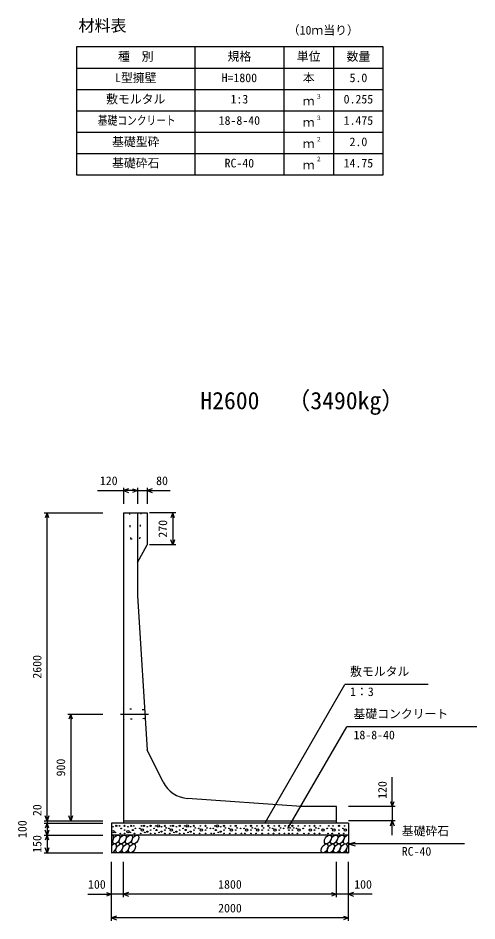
# Model space of a CAD drawing. Units: millimetres, scale not verified. Extents: x -50400 to 50400, y -17820 to 17820.
# Drawn here: x 15948 to 19822, y -8079 to -458 of the extents above; entities that cross this region are included whole.
import ezdxf
from ezdxf.enums import TextEntityAlignment as Align

# ---------------------------------------------------------------- set-up
doc = ezdxf.new("R2010")
doc.units = ezdxf.units.MM
doc.header["$LTSCALE"] = 60
doc.linetypes.add('DOTTED', pattern=[1.75, 0.25, -1.5])
doc.linetypes.add('LONG_DASHED_DOTTED', pattern=[15.25, 12, -1.5, 0.25, -1.5])
for name, color, linetype, lineweight in [('0-0_CENTER', 7, 'LONG_DASHED_DOTTED', 25), ('0-1_DIM', 7, 'Continuous', 25), ('0-3_HATCH', 6, 'Continuous', 25), ('0-4_HYO', 3, 'Continuous', 25), ('0-5_HYO2', 4, 'Continuous', 25), ('0-6_OUTLINE', 1, 'Continuous', 25), ('0-7_OUTLINE2', 4, 'DOTTED', 25), ('0-8_TXT', 7, 'Continuous', 25)]:
    doc.layers.add(name, color=color, linetype=linetype, lineweight=lineweight)
doc.styles.add('ＭＳ ゴシック', font='')
doc.styles.get('ＭＳ ゴシック').set_extended_font_data('MS Gothic')

msp = doc.modelspace()

# ---------------------------------------------------------------- linework, layer by layer
at = {"layer": '0-0_CENTER'}
msp.add_line((16813.39, -6333.77), (17049.03, -6333.77), dxfattribs=at)
at = {"layer": '0-1_DIM'}
for p, q in [((16617.14, -4446.88), (16837, -4446.88)), ((16837, -4421.88), (16837, -4558.77)), ((16957, -4446.88), (16837, -4446.88)), ((16957, -4421.88), (16957, -4558.77)), ((16957, -4446.88), (17037, -4446.88)), ((17037, -4421.88), (17037, -4558.77)), ((17037, -4446.88), (17232.96, -4446.88)), ((16167, -4633.77), (16662, -4633.77)), ((16192, -7233.77), (16192, -4633.77)), ((17278.41, -4633.77), (17056.5, -4633.77)), ((17253.41, -4633.77), (17253.41, -4903.77)), ((17278.41, -4903.77), (17056.5, -4903.77)), ((18036.65, -7245.1), (18707.92, -6082.42)), ((19410.33, -6082.42), (18707.92, -6082.42)), ((16367, -6333.77), (16662, -6333.77)), ((16392, -6333.77), (16392, -7233.77)), ((18226.13, -7299.49), (18722.4, -6439.93)), ((19821.94, -6439.93), (18722.4, -6439.93)), ((19107, -7113.77), (19107, -6866.08)), ((19132, -7113.77), (18737, -7113.77)), ((19107, -7113.77), (19107, -7233.77)), ((16167, -7233.77), (16662, -7233.77)), ((16192, -7233.77), (16192, -7253.77)), ((19132, -7233.77), (18737, -7233.77)), ((19107, -7353.77), (19107, -7233.77)), ((16167, -7253.77), (16662, -7253.77)), ((16192, -7253.77), (16192, -7353.77)), ((16167, -7353.77), (16662, -7353.77)), ((16192, -7353.77), (16192, -7503.77)), ((18737, -7428.77), (18794.96, -7413.25)), ((19717.32, -7428.77), (18737, -7428.77)), ((18737, -7428.77), (18794.96, -7444.3)), ((16167, -7503.77), (16662, -7503.77)), ((16737, -8078.77), (16737, -7578.77)), ((16837, -7878.77), (16837, -7578.77)), ((18637, -7878.77), (18637, -7578.77)), ((18637, -7878.77), (18637, -7578.77)), ((18737, -8078.77), (18737, -7578.77)), ((16537.46, -7853.77), (16737, -7853.77)), ((16837, -7853.77), (16737, -7853.77)), ((18637, -7853.77), (16837, -7853.77)), ((18737, -7853.77), (18637, -7853.77)), ((18936.54, -7853.77), (18737, -7853.77)), ((18737, -8053.77), (16737, -8053.77))]:
    msp.add_line(p, q, dxfattribs=at)
for points in [[(16879.29, -4431.49), (16837, -4446.88), (16879.29, -4462.27)], [(16914.71, -4431.49), (16957, -4446.88), (16914.71, -4462.27)], [(17079.29, -4431.49), (17037, -4446.88), (17079.29, -4462.27)], [(16207.39, -4676.06), (16192, -4633.77), (16176.61, -4676.06)], [(17268.8, -4676.06), (17253.41, -4633.77), (17238.02, -4676.06)], [(17268.8, -4861.49), (17253.41, -4903.77), (17238.02, -4861.49)], [(16407.39, -6376.06), (16392, -6333.77), (16376.61, -6376.06)], [(19091.61, -7071.49), (19107, -7113.77), (19122.39, -7071.49)], [(16207.39, -7191.49), (16192, -7233.77), (16176.61, -7191.49)], [(16407.39, -7191.49), (16392, -7233.77), (16376.61, -7191.49)], [(19091.61, -7276.06), (19107, -7233.77), (19122.39, -7276.06)], [(16207.39, -7296.06), (16192, -7253.77), (16176.61, -7296.06)], [(16207.39, -7311.49), (16192, -7353.77), (16176.61, -7311.49)], [(16207.39, -7396.06), (16192, -7353.77), (16176.61, -7396.06)], [(16207.39, -7461.49), (16192, -7503.77), (16176.61, -7461.49)], [(16694.71, -7838.38), (16737, -7853.77), (16694.71, -7869.17)], [(16879.29, -7838.38), (16837, -7853.77), (16879.29, -7869.17)], [(18594.71, -7838.38), (18637, -7853.77), (18594.71, -7869.17)], [(18779.29, -7838.38), (18737, -7853.77), (18779.29, -7869.17)], [(16779.29, -8038.38), (16737, -8053.77), (16779.29, -8069.17)], [(18694.71, -8038.38), (18737, -8053.77), (18694.71, -8069.17)]]:
    msp.add_lwpolyline(points, dxfattribs=at)
at = {"layer": '0-3_HATCH'}
for centre, radius in [((16748.9, -7324.75), 10), ((16748.9, -7283.6), 2.5), ((16776.94, -7276.6), 5), ((16804.07, -7276.6), 2.5), ((16818.09, -7297.61), 2.5), ((16846.97, -7275.72), 5), ((16846.97, -7311.61), 2.5), ((16875.01, -7324.75), 10), ((16875.01, -7283.6), 2.5), ((16903.04, -7276.6), 5), ((16917.06, -7311.61), 5), ((16924.07, -7276.6), 2.5), ((16938.09, -7297.61), 2.5), ((16975.91, -7297.61), 2.5), ((16996.94, -7311.61), 10), ((16989.93, -7276.6), 2.5), ((17010.96, -7276.6), 5), ((17038.99, -7283.6), 2.5), ((17067.03, -7275.72), 5), ((17067.03, -7311.61), 2.5), ((17095.91, -7297.61), 2.5), ((17109.93, -7276.6), 2.5), ((17116.94, -7311.61), 5), ((17130.96, -7276.6), 10), ((17158.99, -7283.6), 2.5), ((17187.03, -7275.72), 5), ((17187.03, -7311.61), 2.5), ((17198.37, -7293.29), 2.5), ((17221.13, -7297.61), 2.5), ((17242.16, -7311.61), 10), ((17235.15, -7276.6), 2.5), ((17256.18, -7276.6), 5), ((17284.22, -7283.6), 2.5), ((17312.26, -7275.72), 5), ((17312.26, -7311.61), 2.5), ((17341.13, -7297.61), 2.5), ((17355.15, -7276.6), 2.5), ((17362.16, -7311.61), 5), ((17376.18, -7276.6), 10), ((17404.22, -7283.6), 2.5), ((17432.26, -7275.72), 5), ((17432.26, -7311.61), 2.5), ((17443.6, -7293.29), 2.5), ((17473.06, -7297.61), 2.5), ((17494.09, -7311.61), 10), ((17487.08, -7276.6), 2.5), ((17530.7, -7275.72), 5), ((17530.7, -7311.61), 2.5), ((17542.04, -7293.29), 2.5), ((17571.5, -7297.61), 2.5), ((17595.83, -7297.61), 2.5), ((17609.85, -7276.6), 2.5), ((17616.86, -7311.61), 5), ((17630.88, -7276.6), 10), ((17658.91, -7283.6), 2.5), ((17686.95, -7275.72), 5), ((17686.95, -7311.61), 2.5), ((17698.29, -7293.29), 2.5), ((17727.75, -7297.61), 2.5), ((17748.78, -7311.61), 10), ((17741.77, -7276.6), 2.5), ((17785.39, -7275.72), 5), ((17785.39, -7311.61), 2.5), ((17796.73, -7293.29), 2.5), ((17826.19, -7297.61), 2.5), ((17856.18, -7297.61), 2.5), ((17877.21, -7311.61), 10), ((17870.2, -7276.6), 2.5), ((17913.82, -7275.72), 5), ((17913.82, -7311.61), 2.5), ((17925.16, -7293.29), 2.5), ((17950.1, -7297.61), 2.5), ((17971.13, -7311.61), 10), ((17964.12, -7276.6), 2.5), ((18008.92, -7275.72), 5), ((18008.92, -7311.61), 2.5), ((18020.26, -7293.29), 2.5), ((18060.8, -7275.72), 5), ((18060.8, -7311.61), 2.5), ((18072.13, -7293.29), 2.5), ((18097.08, -7297.61), 2.5), ((18118.11, -7311.61), 10), ((18111.1, -7276.6), 2.5), ((18152.78, -7275.72), 5), ((18152.78, -7311.61), 2.5), ((18164.12, -7293.29), 2.5), ((18189.07, -7297.61), 2.5), ((18203.09, -7276.6), 2.5), ((18233.84, -7275.72), 5), ((18233.84, -7311.61), 2.5), ((18245.18, -7293.29), 2.5), ((18263.54, -7275.72), 5), ((18263.54, -7311.61), 2.5), ((18274.88, -7293.29), 2.5), ((18299.2, -7297.61), 2.5), ((18320.23, -7311.61), 10), ((18313.22, -7276.6), 2.5), ((18354.47, -7297.61), 2.5), ((18368.49, -7276.6), 2.5), ((18415.88, -7311.61), 10), ((18408.87, -7276.6), 2.5), ((18450.55, -7275.72), 5), ((18450.55, -7311.61), 2.5), ((18461.89, -7293.29), 2.5), ((18485.35, -7297.61), 2.5), ((18499.37, -7276.6), 2.5), ((18523.25, -7311.61), 10), ((18557.49, -7297.61), 2.5), ((18571.51, -7276.6), 2.5), ((18592.61, -7297.61), 2.5), ((18613.64, -7311.61), 10), ((18606.62, -7276.6), 2.5), ((18656.67, -7275.72), 5), ((18656.67, -7311.61), 2.5), ((18690.65, -7297.61), 2.5), ((18711.68, -7311.61), 10), ((18704.67, -7276.6), 2.5), ((16769.93, -7331.75), 2.5), ((16811.08, -7339.63), 2.5), ((16846.97, -7339.63), 2.5), ((16896.03, -7331.75), 2.5), ((16931.08, -7339.63), 2.5), ((16982.92, -7339.63), 2.5), ((17017.97, -7331.75), 2.5), ((17038.99, -7324.75), 5), ((17067.03, -7339.63), 2.5), ((17102.92, -7339.63), 2.5), ((17137.97, -7331.75), 2.5), ((17158.99, -7324.75), 5), ((17187.03, -7339.63), 2.5), ((17228.14, -7339.63), 2.5), ((17263.19, -7331.75), 2.5), ((17284.22, -7324.75), 5), ((17312.26, -7339.63), 2.5), ((17348.14, -7339.63), 2.5), ((17383.19, -7331.75), 2.5), ((17404.22, -7324.75), 5), ((17432.26, -7339.63), 2.5), ((17480.07, -7339.63), 2.5), ((17530.7, -7339.63), 2.5), ((17578.51, -7339.63), 2.5), ((17602.84, -7339.63), 2.5), ((17637.89, -7331.75), 2.5), ((17658.91, -7324.75), 5), ((17686.95, -7339.63), 2.5), ((17734.76, -7339.63), 2.5), ((17785.39, -7339.63), 2.5), ((17833.2, -7339.63), 2.5), ((17863.19, -7339.63), 2.5), ((17913.82, -7339.63), 2.5), ((17957.11, -7339.63), 2.5), ((18008.92, -7339.63), 2.5), ((18060.8, -7339.63), 2.5), ((18104.09, -7339.63), 2.5), ((18152.78, -7339.63), 2.5), ((18196.08, -7339.63), 2.5), ((18233.84, -7339.63), 2.5), ((18263.54, -7339.63), 2.5), ((18306.21, -7339.63), 2.5), ((18361.48, -7339.63), 2.5), ((18401.86, -7339.63), 2.5), ((18450.55, -7339.63), 2.5), ((18492.36, -7339.63), 2.5), ((18564.5, -7339.63), 2.5), ((18599.62, -7339.63), 2.5), ((18656.67, -7339.63), 2.5), ((18697.66, -7339.63), 2.5)]:
    msp.add_circle(centre, radius, dxfattribs=at)
for centre, start_param, end_param in [((16724.63, -7391.3), 4.385593, 6.6745444), ((18723.14, -7391.3), 0.3357715, 4.4411806), ((16749.96, -7466.29), 3.5111464, 7.548991), ((18748.46, -7466.29), 1.2110787, 3.5658734)]:
    msp.add_ellipse(centre, major_axis=(21.81, 35.31), ratio=0.5792, start_param=start_param, end_param=end_param, dxfattribs=at)
for centre in [(16777.84, -7391.3), (16831.05, -7391.3), (16884.26, -7391.3), (16937.47, -7391.3), (18563.51, -7391.3), (18616.72, -7391.3), (18669.93, -7391.3), (16803.16, -7466.29), (16856.37, -7466.29), (16909.58, -7466.29), (18535.63, -7466.29), (18588.84, -7466.29), (18642.04, -7466.29), (18695.25, -7466.29)]:
    msp.add_ellipse(centre, major_axis=(21.81, 35.31), ratio=0.5792, dxfattribs=at)
at = {"layer": '0-4_HYO'}
for p, q in [((17441.5, -700.77), (17441.5, -1780.77)), ((18191.5, -700.77), (18191.5, -1780.77)), ((18611.5, -700.77), (18611.5, -1780.77)), ((16441.5, -880.77), (19031.5, -880.77))]:
    msp.add_line(p, q, dxfattribs=at)
msp.add_lwpolyline([(16441.5, -1780.77), (19031.5, -1780.77), (19031.5, -700.77), (16441.5, -700.77)], close=True, dxfattribs=at)
at = {"layer": '0-5_HYO2'}
for p, q in [((16441.5, -1060.77), (19031.5, -1060.77)), ((16441.5, -1240.77), (19031.5, -1240.77)), ((16441.5, -1420.77), (19031.5, -1420.77)), ((16441.5, -1600.77), (19031.5, -1600.77))]:
    msp.add_line(p, q, dxfattribs=at)
at = {"layer": '0-6_OUTLINE'}
for p, q in [((16837, -4633.77), (17037, -4633.77)), ((16837, -4633.77), (16837, -7253.77)), ((16957, -4633.77), (16957, -5333.77)), ((17037, -4633.77), (17037, -4903.77)), ((16957, -5053.77), (17037, -4903.77)), ((16957, -5333.77), (17037, -6633.77)), ((17173.39, -6906.55), (17037, -6633.77)), ((18337, -7113.77), (17378.86, -7044.09)), ((16837, -7233.77), (18637, -7233.77)), ((18737, -7253.77), (16737, -7253.77)), ((16737, -7253.77), (16737, -7503.77)), ((18737, -7253.77), (18737, -7503.77)), ((18737, -7353.77), (16737, -7353.77)), ((18737, -7503.77), (16737, -7503.77))]:
    msp.add_line(p, q, dxfattribs=at)
msp.add_lwpolyline([(18637, -7253.77), (18637, -7113.77), (18337, -7113.77)], dxfattribs=at)
msp.add_arc((17397, -6794.75), 250, 206.56505, 265.84036, dxfattribs=at)
at = {"layer": '0-7_OUTLINE2'}
for p, q in [((16887, -4633.77), (16897, -4853.77)), ((16977, -4853.77), (16987, -4633.77)), ((16897, -4853.77), (16977, -4853.77)), ((16842, -6288.77), (16837, -6283.77)), ((17011.22, -6296.27), (16842, -6288.77)), ((17011.22, -6296.27), (17015.92, -6291.27)), ((16842, -6378.77), (16837, -6383.77)), ((17015.84, -6371.27), (16842, -6378.77)), ((17015.84, -6371.27), (17021.15, -6376.27))]:
    msp.add_line(p, q, dxfattribs=at)

# ---------------------------------------------------------------- texts
at = {"layer": '0-1_DIM', "style": 'ＭＳ ゴシック'}
for s, p in [('120', (16638.36, -4421.88)), ('80', (17113.26, -4421.88)), ('敷モルタル', (18750.77, -6032.42)), ('1：3', (18750.77, -6202.54)), ('基礎コンクリート', (18779.65, -6389.93)), ('18-8-40', (18779.65, -6567.56)), ('基礎砕石', (19187.25, -7378.77)), ('RC-40', (19187.25, -7550.15)), ('100', (16538.36, -7828.77)), ('1800', (17637, -7828.77)), ('100', (18785.64, -7828.77)), ('2000', (17637, -8028.77))]:
    msp.add_text(s, height=73.31, dxfattribs=at).set_placement(p, align=Align.BOTTOM_LEFT)
for s, p in [('270', (17228.41, -4843.77)), ('2600', (16167, -6033.77)), ('900', (16367, -6858.77)), ('120', (19082, -7048.13)), ('20', (16167, -7193.71)), ('100', (16042, -7378.77)), ('150', (16167, -7503.77))]:
    msp.add_text(s, height=73.31, rotation=90, dxfattribs=at).set_placement(p, align=Align.BOTTOM_LEFT)
at = {"layer": '0-8_TXT', "style": 'ＭＳ ゴシック'}
for s, height, p in [('材料表', 98.97, (16458.17, -600.77)), ('（10ｍ当り）', 73.31, (18224.83, -619.1)), ('種\u3000別', 73.31, (16791.5, -840.77)), ('規格', 73.31, (17716.5, -840.77)), ('単位', 73.31, (18301.5, -840.77)), ('数量', 73.31, (18721.5, -840.77)), ('L型擁壁', 73.31, (16766.5, -1020.77)), ('H=1800', 73.31, (17666.5, -1020.77)), ('本', 73.31, (18351.5, -1020.77)), ('5.0', 73.31, (18746.5, -1020.77)), ('敷モルタル', 73.31, (16691.5, -1200.77)), ('1:3', 73.31, (17741.5, -1200.77)), ('ｍ', 73.31, (18351.5, -1217.44)), ('３', 36.66, (18460.74, -1150.15)), ('0.255', 73.31, (18696.5, -1200.77)), ('18-8-40', 73.31, (17641.5, -1380.77)), ('３', 36.66, (18460.74, -1330.15)), ('1.475', 73.31, (18696.5, -1380.77)), ('ｍ', 73.31, (18351.5, -1397.44)), ('基礎型砕', 73.31, (16741.5, -1560.77)), ('ｍ', 73.31, (18351.5, -1577.44)), ('２', 36.66, (18460.74, -1510.15)), ('2.0', 73.31, (18746.5, -1560.77)), ('基礎砕石', 73.31, (16741.5, -1740.77)), ('RC-40', 73.31, (17691.5, -1740.77)), ('２', 36.66, (18460.74, -1676.82)), ('14.75', 73.31, (18696.5, -1740.77)), ('ｍ', 73.31, (18351.5, -1757.44)), ('H2600', 146.6, (17487, -3803.53)), ('（3490kg）', 146.6, (18215.62, -3803.53))]:
    msp.add_text(s, height=height, dxfattribs=at).set_placement(p, align=Align.BOTTOM_LEFT)
at = {"layer": '0-8_TXT', "style": 'ＭＳ ゴシック', "width": 0.8}
msp.add_text('基礎コンクリート', height=73.31, dxfattribs=at).set_placement((16621.5, -1380.77), align=Align.BOTTOM_LEFT)

doc.saveas('drawing.dxf')
